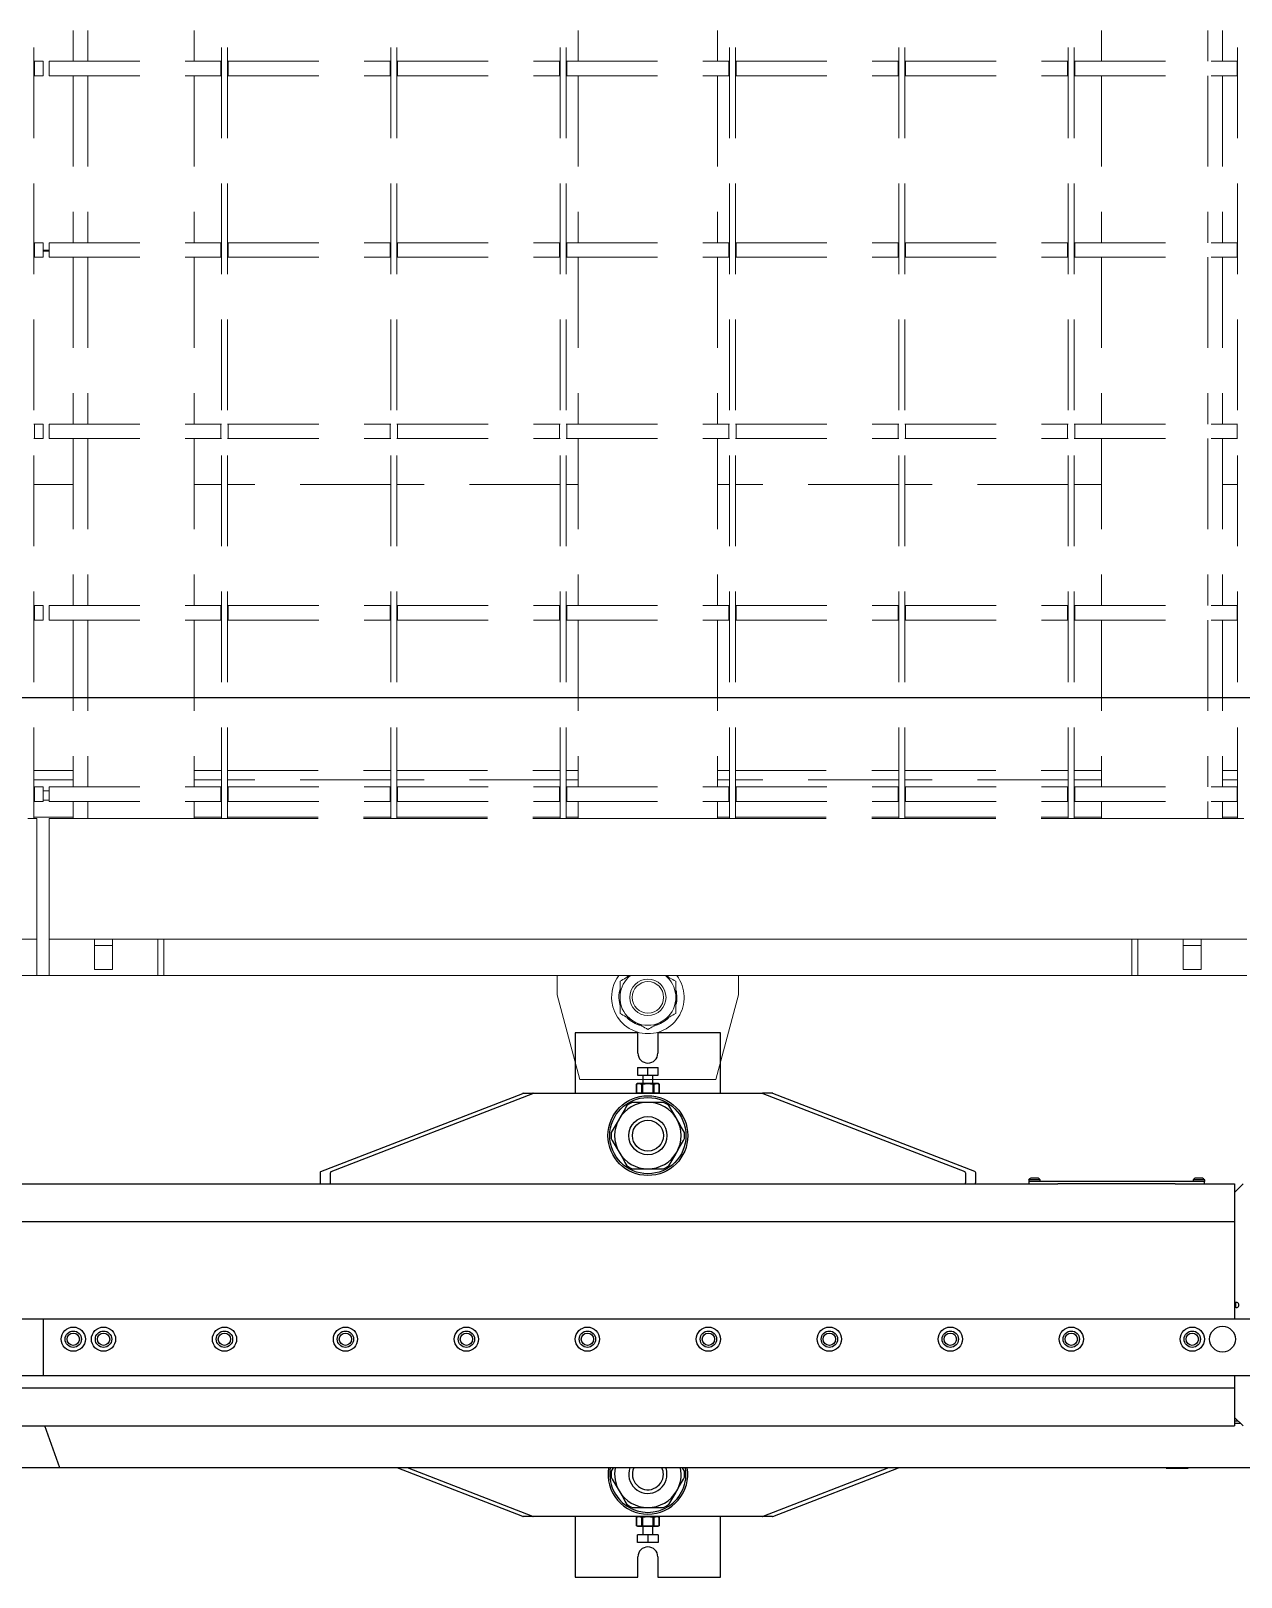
# Model space of a CAD drawing. Extents: x 28911 to 70911, y -59 to 29641.
# Drawn here: x 45763 to 46763, y 19035 to 20314 of the extents above; entities that cross this region are included whole.
import ezdxf

# ---------------------------------------------------------------- set-up
doc = ezdxf.new("R2010")
doc.units = 0
doc.header["$LTSCALE"] = 300
doc.header["$MEASUREMENT"] = 0
doc.linetypes.add('CONTINUA', pattern=[0])
doc.linetypes.add('HIDDEN', pattern=[0.375, 0.25, -0.125])
doc.layers.add('23 CONTINUA 0.35', color=4, linetype='Continuous', lineweight=35)
doc.layers.add('31 NASCOSTA 0.18', color=3, linetype='HIDDEN', lineweight=18)

# ---------------------------------------------------------------- blocks, each defined once
blk = doc.blocks.new('A$C46c43aaa')
at = {"layer": '31 NASCOSTA 0.18', "color": 253}
for p, q in [((-4007.5, -1600), (-4007.5, 1600)), ((-3852.5, -1600), (-3852.5, 1600)), ((-3847.5, -1600), (-3847.5, 1600)), ((-3712.5, -1600), (-3712.5, 1600)), ((-3707.5, -1600), (-3707.5, 1600)), ((-3572.5, -1600), (-3572.5, 1600)), ((-3567.5, -1600), (-3567.5, 1600)), ((-3432.5, -1600), (-3432.5, 1600)), ((-3427.5, -1600), (-3427.5, 1600)), ((-3292.5, -1600), (-3292.5, 1600)), ((-3287.5, -1600), (-3287.5, 1600)), ((-3152.5, -1600), (-3152.5, 1600)), ((-3147.5, -1600), (-3147.5, 1600)), ((-3012.5, -1600), (-3012.5, 1600)), ((-3975, -836), (-3975, -974)), ((-3963, -836), (-3963, -974)), ((-3875, -836), (-3875, -974)), ((-3557.5, -836), (-3557.5, -974)), ((-3442.5, -836), (-3442.5, -974)), ((-3125, -836), (-3125, -974)), ((-3037, -836), (-3037, -974)), ((-3025, -836), (-3025, -974)), ((-4007, -974), (-4007.5, -974)), ((-4007, -974), (-4000, -974)), ((-4007, -986), (-4007, -974)), ((-4000, -986), (-4000, -974)), ((-3995, -986), (-3995, -974)), ((-3995, -974), (-3853, -974)), ((-3853, -986), (-3853, -974)), ((-3852.5, -974), (-3853, -974)), ((-3847, -974), (-3847.5, -974)), ((-3847, -986), (-3847, -974)), ((-3847, -974), (-3713, -974)), ((-3713, -986), (-3713, -974)), ((-3712.5, -974), (-3713, -974)), ((-3707, -974), (-3707.5, -974)), ((-3707, -986), (-3707, -974)), ((-3707, -974), (-3573, -974)), ((-3573, -986), (-3573, -974)), ((-3572.5, -974), (-3573, -974)), ((-3567, -974), (-3567.5, -974)), ((-3567, -986), (-3567, -974)), ((-3567, -974), (-3433, -974)), ((-3433, -986), (-3433, -974)), ((-3432.5, -974), (-3433, -974)), ((-3427, -974), (-3427.5, -974)), ((-3427, -986), (-3427, -974)), ((-3427, -974), (-3293, -974)), ((-3293, -986), (-3293, -974)), ((-3292.5, -974), (-3293, -974)), ((-3287, -974), (-3287.5, -974)), ((-3287, -986), (-3287, -974)), ((-3287, -974), (-3153, -974)), ((-3153, -986), (-3153, -974)), ((-3152.5, -974), (-3153, -974)), ((-3147, -974), (-3147.5, -974)), ((-3147, -986), (-3147, -974)), ((-3147, -974), (-3013, -974)), ((-3013, -986), (-3013, -974)), ((-3012.5, -974), (-3013, -974)), ((-4007.5, -986), (-4007, -986)), ((-4007, -986), (-4000, -986)), ((-3995, -986), (-3853, -986)), ((-3975, -986), (-3975, -1124)), ((-3963, -986), (-3963, -1124)), ((-3875, -986), (-3875, -1124)), ((-3853, -986), (-3852.5, -986)), ((-3847.5, -986), (-3847, -986)), ((-3847, -986), (-3713, -986)), ((-3713, -986), (-3712.5, -986)), ((-3707.5, -986), (-3707, -986)), ((-3707, -986), (-3573, -986)), ((-3573, -986), (-3572.5, -986)), ((-3567.5, -986), (-3567, -986)), ((-3567, -986), (-3433, -986)), ((-3557.5, -986), (-3557.5, -1124)), ((-3442.5, -986), (-3442.5, -1124)), ((-3433, -986), (-3432.5, -986)), ((-3427.5, -986), (-3427, -986)), ((-3427, -986), (-3293, -986)), ((-3293, -986), (-3292.5, -986)), ((-3287.5, -986), (-3287, -986)), ((-3287, -986), (-3153, -986)), ((-3153, -986), (-3152.5, -986)), ((-3147.5, -986), (-3147, -986)), ((-3147, -986), (-3013, -986)), ((-3125, -986), (-3125, -1124)), ((-3037, -986), (-3037, -1124)), ((-3025, -986), (-3025, -1124)), ((-3013, -986), (-3012.5, -986)), ((-4007, -1124), (-4007.5, -1124)), ((-4007, -1136), (-4007, -1124)), ((-4007, -1124), (-4000, -1124)), ((-4000, -1136), (-4000, -1124)), ((-3995, -1136), (-3995, -1124)), ((-3995, -1124), (-3853, -1124)), ((-3853, -1136), (-3853, -1124)), ((-3852.5, -1124), (-3853, -1124)), ((-3847, -1124), (-3847.5, -1124)), ((-3847, -1136), (-3847, -1124)), ((-3847, -1124), (-3713, -1124)), ((-3713, -1136), (-3713, -1124)), ((-3712.5, -1124), (-3713, -1124)), ((-3707, -1124), (-3707.5, -1124)), ((-3707, -1136), (-3707, -1124)), ((-3707, -1124), (-3573, -1124)), ((-3573, -1136), (-3573, -1124)), ((-3572.5, -1124), (-3573, -1124)), ((-3567, -1124), (-3567.5, -1124)), ((-3567, -1136), (-3567, -1124)), ((-3567, -1124), (-3433, -1124)), ((-3433, -1136), (-3433, -1124)), ((-3432.5, -1124), (-3433, -1124)), ((-3427, -1124), (-3427.5, -1124)), ((-3427, -1136), (-3427, -1124)), ((-3427, -1124), (-3293, -1124)), ((-3293, -1136), (-3293, -1124)), ((-3292.5, -1124), (-3293, -1124)), ((-3287, -1124), (-3287.5, -1124)), ((-3287, -1136), (-3287, -1124)), ((-3287, -1124), (-3153, -1124)), ((-3153, -1136), (-3153, -1124)), ((-3152.5, -1124), (-3153, -1124)), ((-3147, -1124), (-3147.5, -1124)), ((-3147, -1136), (-3147, -1124)), ((-3147, -1124), (-3013, -1124)), ((-3013, -1136), (-3013, -1124)), ((-3012.5, -1124), (-3013, -1124)), ((-4007.5, -1136), (-4007, -1136)), ((-4007, -1136), (-4000, -1136)), ((-3995, -1130.3), (-4000, -1130.3)), ((-3995, -1130.5), (-4000, -1130.5)), ((-3995, -1131), (-4000, -1131)), ((-3995, -1136), (-3853, -1136)), ((-3975, -1136), (-3975, -1274)), ((-3963, -1136), (-3963, -1274)), ((-3875, -1136), (-3875, -1274)), ((-3853, -1136), (-3852.5, -1136)), ((-3847.5, -1136), (-3847, -1136)), ((-3847, -1136), (-3713, -1136)), ((-3713, -1136), (-3712.5, -1136)), ((-3707.5, -1136), (-3707, -1136)), ((-3707, -1136), (-3573, -1136)), ((-3573, -1136), (-3572.5, -1136)), ((-3567.5, -1136), (-3567, -1136)), ((-3567, -1136), (-3433, -1136)), ((-3557.5, -1136), (-3557.5, -1274)), ((-3442.5, -1136), (-3442.5, -1274)), ((-3433, -1136), (-3432.5, -1136)), ((-3427.5, -1136), (-3427, -1136)), ((-3427, -1136), (-3293, -1136)), ((-3293, -1136), (-3292.5, -1136)), ((-3287.5, -1136), (-3287, -1136)), ((-3287, -1136), (-3153, -1136)), ((-3153, -1136), (-3152.5, -1136)), ((-3147.5, -1136), (-3147, -1136)), ((-3147, -1136), (-3013, -1136)), ((-3125, -1136), (-3125, -1274)), ((-3037, -1136), (-3037, -1274)), ((-3025, -1136), (-3025, -1274)), ((-3013, -1136), (-3012.5, -1136)), ((-4007, -1274), (-4007.5, -1274)), ((-4007, -1274), (-4000, -1274)), ((-4007, -1286), (-4007, -1274)), ((-4000, -1286), (-4000, -1274)), ((-3995, -1286), (-3995, -1274)), ((-3995, -1274), (-3853, -1274)), ((-3853, -1286), (-3853, -1274)), ((-3852.5, -1274), (-3853, -1274)), ((-3847, -1274), (-3847.5, -1274)), ((-3847, -1286), (-3847, -1274)), ((-3847, -1274), (-3713, -1274)), ((-3713, -1286), (-3713, -1274)), ((-3712.5, -1274), (-3713, -1274)), ((-3707, -1274), (-3707.5, -1274)), ((-3707, -1286), (-3707, -1274)), ((-3707, -1274), (-3573, -1274)), ((-3573, -1286), (-3573, -1274)), ((-3572.5, -1274), (-3573, -1274)), ((-3567, -1274), (-3567.5, -1274)), ((-3567, -1286), (-3567, -1274)), ((-3567, -1274), (-3433, -1274)), ((-3433, -1286), (-3433, -1274)), ((-3432.5, -1274), (-3433, -1274)), ((-3427, -1274), (-3427.5, -1274)), ((-3427, -1286), (-3427, -1274)), ((-3427, -1274), (-3293, -1274)), ((-3293, -1286), (-3293, -1274)), ((-3292.5, -1274), (-3293, -1274)), ((-3287, -1274), (-3287.5, -1274)), ((-3287, -1286), (-3287, -1274)), ((-3287, -1274), (-3153, -1274)), ((-3153, -1286), (-3153, -1274)), ((-3152.5, -1274), (-3153, -1274)), ((-3147, -1274), (-3147.5, -1274)), ((-3147, -1286), (-3147, -1274)), ((-3147, -1274), (-3013, -1274)), ((-3013, -1286), (-3013, -1274)), ((-3012.5, -1274), (-3013, -1274)), ((-4007.5, -1286), (-4007, -1286)), ((-4007, -1286), (-4000, -1286)), ((-3995, -1286), (-3853, -1286)), ((-3975, -1286), (-3975, -1424)), ((-3963, -1286), (-3963, -1424)), ((-3875, -1286), (-3875, -1424)), ((-3853, -1286), (-3852.5, -1286)), ((-3847.5, -1286), (-3847, -1286)), ((-3847, -1286), (-3713, -1286)), ((-3713, -1286), (-3712.5, -1286)), ((-3707.5, -1286), (-3707, -1286)), ((-3707, -1286), (-3573, -1286)), ((-3573, -1286), (-3572.5, -1286)), ((-3567.5, -1286), (-3567, -1286)), ((-3567, -1286), (-3433, -1286)), ((-3557.5, -1286), (-3557.5, -1424)), ((-3442.5, -1286), (-3442.5, -1424)), ((-3433, -1286), (-3432.5, -1286)), ((-3427.5, -1286), (-3427, -1286)), ((-3427, -1286), (-3293, -1286)), ((-3293, -1286), (-3292.5, -1286)), ((-3287.5, -1286), (-3287, -1286)), ((-3287, -1286), (-3153, -1286)), ((-3153, -1286), (-3152.5, -1286)), ((-3147.5, -1286), (-3147, -1286)), ((-3147, -1286), (-3013, -1286)), ((-3125, -1286), (-3125, -1424)), ((-3037, -1286), (-3037, -1424)), ((-3025, -1286), (-3025, -1424)), ((-3013, -1286), (-3012.5, -1286)), ((-3975, -1324), (-4007.5, -1324)), ((-3852.5, -1324), (-3875, -1324)), ((-3712.5, -1324), (-3847.5, -1324)), ((-3572.5, -1324), (-3707.5, -1324)), ((-3557.5, -1324), (-3567.5, -1324)), ((-3432.5, -1324), (-3442.5, -1324)), ((-3292.5, -1324), (-3427.5, -1324)), ((-3152.5, -1324), (-3287.5, -1324)), ((-3125, -1324), (-3147.5, -1324)), ((-3012.5, -1324), (-3025, -1324)), ((-4007, -1424), (-4007.5, -1424)), ((-4007, -1424), (-4000, -1424)), ((-4007, -1436), (-4007, -1424)), ((-4000, -1436), (-4000, -1424)), ((-3995, -1436), (-3995, -1424)), ((-3995, -1424), (-3853, -1424)), ((-3853, -1436), (-3853, -1424)), ((-3852.5, -1424), (-3853, -1424)), ((-3847, -1424), (-3847.5, -1424)), ((-3847, -1436), (-3847, -1424)), ((-3847, -1424), (-3713, -1424)), ((-3713, -1436), (-3713, -1424)), ((-3712.5, -1424), (-3713, -1424)), ((-3707, -1424), (-3707.5, -1424)), ((-3707, -1436), (-3707, -1424)), ((-3707, -1424), (-3573, -1424)), ((-3573, -1436), (-3573, -1424)), ((-3572.5, -1424), (-3573, -1424)), ((-3567, -1424), (-3567.5, -1424)), ((-3567, -1436), (-3567, -1424)), ((-3567, -1424), (-3433, -1424)), ((-3433, -1436), (-3433, -1424)), ((-3432.5, -1424), (-3433, -1424)), ((-3427, -1424), (-3427.5, -1424)), ((-3427, -1436), (-3427, -1424)), ((-3427, -1424), (-3293, -1424)), ((-3293, -1436), (-3293, -1424)), ((-3292.5, -1424), (-3293, -1424)), ((-3287, -1424), (-3287.5, -1424)), ((-3287, -1436), (-3287, -1424)), ((-3287, -1424), (-3153, -1424)), ((-3153, -1436), (-3153, -1424)), ((-3152.5, -1424), (-3153, -1424)), ((-3147, -1424), (-3147.5, -1424)), ((-3147, -1436), (-3147, -1424)), ((-3147, -1424), (-3013, -1424)), ((-3013, -1436), (-3013, -1424)), ((-3012.5, -1424), (-3013, -1424)), ((-4007.5, -1436), (-4007, -1436)), ((-4007, -1436), (-4000, -1436)), ((-3995, -1436), (-3853, -1436)), ((-3975, -1436), (-3975, -1574)), ((-3963, -1436), (-3963, -1574)), ((-3875, -1436), (-3875, -1574)), ((-3853, -1436), (-3852.5, -1436)), ((-3847.5, -1436), (-3847, -1436)), ((-3847, -1436), (-3713, -1436)), ((-3713, -1436), (-3712.5, -1436)), ((-3707.5, -1436), (-3707, -1436)), ((-3707, -1436), (-3573, -1436)), ((-3573, -1436), (-3572.5, -1436)), ((-3567.5, -1436), (-3567, -1436)), ((-3567, -1436), (-3433, -1436)), ((-3557.5, -1436), (-3557.5, -1574)), ((-3442.5, -1436), (-3442.5, -1574)), ((-3433, -1436), (-3432.5, -1436)), ((-3427.5, -1436), (-3427, -1436)), ((-3427, -1436), (-3293, -1436)), ((-3293, -1436), (-3292.5, -1436)), ((-3287.5, -1436), (-3287, -1436)), ((-3287, -1436), (-3153, -1436)), ((-3153, -1436), (-3152.5, -1436)), ((-3147.5, -1436), (-3147, -1436)), ((-3147, -1436), (-3013, -1436)), ((-3125, -1436), (-3125, -1574)), ((-3037, -1436), (-3037, -1574)), ((-3025, -1436), (-3025, -1574)), ((-3013, -1436), (-3012.5, -1436)), ((-4007.5, -1560.3), (-3975, -1560.3)), ((-3975, -1568.1), (-4007.5, -1568.1)), ((-3875, -1560.3), (-3852.5, -1560.3)), ((-3852.5, -1568.1), (-3875, -1568.1)), ((-3847.5, -1560.3), (-3712.5, -1560.3)), ((-3712.5, -1568.1), (-3847.5, -1568.1)), ((-3707.5, -1560.3), (-3572.5, -1560.3)), ((-3572.5, -1568.1), (-3707.5, -1568.1)), ((-3567.5, -1560.3), (-3557.5, -1560.3)), ((-3557.5, -1568.1), (-3567.5, -1568.1)), ((-3442.5, -1560.3), (-3432.5, -1560.3)), ((-3432.5, -1568.1), (-3442.5, -1568.1)), ((-3427.5, -1560.3), (-3292.5, -1560.3)), ((-3292.5, -1568.1), (-3427.5, -1568.1)), ((-3287.5, -1560.3), (-3152.5, -1560.3)), ((-3152.5, -1568.1), (-3287.5, -1568.1)), ((-3147.5, -1560.3), (-3125, -1560.3)), ((-3125, -1568.1), (-3147.5, -1568.1)), ((-3025, -1560.3), (-3012.5, -1560.3)), ((-3012.5, -1568.1), (-3025, -1568.1)), ((-4007, -1574), (-4007.5, -1574)), ((-4007, -1574), (-4000, -1574)), ((-4007, -1586), (-4007, -1574)), ((-4000, -1586), (-4000, -1574)), ((-4000, -1577.2), (-3995, -1577.2)), ((-4000, -1585), (-3995, -1585)), ((-3995, -1586), (-3995, -1574)), ((-3995, -1574), (-3853, -1574)), ((-3853, -1586), (-3853, -1574)), ((-3852.5, -1574), (-3853, -1574)), ((-3847, -1574), (-3847.5, -1574)), ((-3847, -1586), (-3847, -1574)), ((-3847, -1574), (-3713, -1574)), ((-3713, -1586), (-3713, -1574)), ((-3712.5, -1574), (-3713, -1574)), ((-3707, -1574), (-3707.5, -1574)), ((-3707, -1586), (-3707, -1574)), ((-3707, -1574), (-3573, -1574)), ((-3573, -1586), (-3573, -1574)), ((-3572.5, -1574), (-3573, -1574)), ((-3567, -1574), (-3567.5, -1574)), ((-3567, -1586), (-3567, -1574)), ((-3567, -1574), (-3433, -1574)), ((-3433, -1586), (-3433, -1574)), ((-3432.5, -1574), (-3433, -1574)), ((-3427, -1574), (-3427.5, -1574)), ((-3427, -1586), (-3427, -1574)), ((-3427, -1574), (-3293, -1574)), ((-3293, -1586), (-3293, -1574)), ((-3292.5, -1574), (-3293, -1574)), ((-3287, -1574), (-3287.5, -1574)), ((-3287, -1586), (-3287, -1574)), ((-3287, -1574), (-3153, -1574)), ((-3153, -1586), (-3153, -1574)), ((-3152.5, -1574), (-3153, -1574)), ((-3147, -1574), (-3147.5, -1574)), ((-3147, -1586), (-3147, -1574)), ((-3147, -1574), (-3013, -1574)), ((-3013, -1586), (-3013, -1574)), ((-3012.5, -1574), (-3013, -1574)), ((-4007.5, -1586), (-4007, -1586)), ((-4007, -1586), (-4000, -1586)), ((-3995, -1586), (-3853, -1586)), ((-3975, -1586), (-3975, -1600)), ((-3963, -1586), (-3963, -1600)), ((-3875, -1586), (-3875, -1600)), ((-3853, -1586), (-3852.5, -1586)), ((-3847.5, -1586), (-3847, -1586)), ((-3847, -1586), (-3713, -1586)), ((-3713, -1586), (-3712.5, -1586)), ((-3707.5, -1586), (-3707, -1586)), ((-3707, -1586), (-3573, -1586)), ((-3573, -1586), (-3572.5, -1586)), ((-3567.5, -1586), (-3567, -1586)), ((-3567, -1586), (-3433, -1586)), ((-3557.5, -1586), (-3557.5, -1600)), ((-3442.5, -1586), (-3442.5, -1600)), ((-3433, -1586), (-3432.5, -1586)), ((-3427.5, -1586), (-3427, -1586)), ((-3427, -1586), (-3293, -1586)), ((-3293, -1586), (-3292.5, -1586)), ((-3287.5, -1586), (-3287, -1586)), ((-3287, -1586), (-3153, -1586)), ((-3153, -1586), (-3152.5, -1586)), ((-3147.5, -1586), (-3147, -1586)), ((-3147, -1586), (-3013, -1586)), ((-3125, -1586), (-3125, -1600)), ((-3037, -1586), (-3037, -1600)), ((-3025, -1586), (-3025, -1600)), ((-3013, -1586), (-3012.5, -1586)), ((-4007.5, -1600), (-4012.5, -1600)), ((-3975, -1599), (-4007.5, -1599)), ((-4007.5, -1600), (-4005, -1600)), ((-4005, -1607.1), (-4005, -1600)), ((-3995, -1600), (-3963, -1600)), ((-3995, -1607.1), (-3995, -1600)), ((-3963, -1600), (-3939.4, -1600)), ((-3939.4, -1600), (-3916.7, -1600)), ((-3916.7, -1600), (-3852.5, -1600)), ((-3875, -1599), (-3852.5, -1599)), ((-3847.5, -1600), (-3852.5, -1600)), ((-3847.5, -1599), (-3712.5, -1599)), ((-3847.5, -1600), (-3712.5, -1600)), ((-3707.5, -1600), (-3712.5, -1600)), ((-3707.5, -1599), (-3572.5, -1599)), ((-3707.5, -1600), (-3572.5, -1600)), ((-3567.5, -1600), (-3572.5, -1600)), ((-3567.5, -1599), (-3557.5, -1599)), ((-3567.5, -1600), (-3522.8, -1600)), ((-3477.2, -1600), (-3522.8, -1600)), ((-3477.2, -1600), (-3432.5, -1600)), ((-3442.5, -1599), (-3432.5, -1599)), ((-3427.5, -1600), (-3432.5, -1600)), ((-3427.5, -1599), (-3292.5, -1599)), ((-3427.5, -1600), (-3292.5, -1600)), ((-3287.5, -1600), (-3292.5, -1600)), ((-3287.5, -1599), (-3152.5, -1599)), ((-3287.5, -1600), (-3152.5, -1600)), ((-3147.5, -1600), (-3152.5, -1600)), ((-3147.5, -1599), (-3125, -1599)), ((-3147.5, -1600), (-3083.3, -1600)), ((-3060.6, -1600), (-3083.3, -1600)), ((-3037, -1600), (-3060.6, -1600)), ((-3037, -1600), (-3012.5, -1600)), ((-3012.5, -1599), (-3025, -1599)), ((-3007.5, -1600), (-3012.5, -1600))]:
    blk.add_line(p, q, dxfattribs=at)
at = {"layer": '31 NASCOSTA 0.18', "color": 7, "linetype": 'CONTINUA'}
for p, q in [((-4005, -1692.9), (-4005, -1607.1)), ((-3995, -1692.9), (-3995, -1607.1)), ((-4995, -1700), (-4005, -1700)), ((-4005, -1700), (-4005, -1692.9)), ((-4005, -1700), (-4005, -1730)), ((-3995, -1700), (-3995, -1692.9)), ((-3995, -1700), (-3005, -1700)), ((-3995, -1730), (-3995, -1700)), ((-3957.5, -1700), (-3942.5, -1700)), ((-3957.5, -1700), (-3957.5, -1705)), ((-3942.5, -1700), (-3942.5, -1705)), ((-3905, -1700), (-3905, -1730)), ((-3900, -1730), (-3900, -1700)), ((-3100, -1700), (-3100, -1730)), ((-3095, -1730), (-3095, -1700)), ((-3042.5, -1700), (-3057.5, -1700)), ((-3057.5, -1700), (-3057.5, -1705)), ((-3042.5, -1700), (-3042.5, -1705)), ((-3957.5, -1705), (-3942.5, -1705)), ((-3957.5, -1705), (-3957.5, -1725)), ((-3942.5, -1705), (-3942.5, -1725)), ((-3042.5, -1705), (-3057.5, -1705)), ((-3057.5, -1705), (-3057.5, -1725)), ((-3042.5, -1705), (-3042.5, -1725)), ((-3957.5, -1725), (-3942.5, -1725)), ((-3042.5, -1725), (-3057.5, -1725)), ((-4005, -1730), (-4095, -1730)), ((-4005, -1730), (-3995, -1730)), ((-3905, -1730), (-3995, -1730)), ((-3905, -1730), (-3900, -1730)), ((-3900, -1730), (-3100, -1730)), ((-3575, -1746), (-3575, -1730)), ((-3517.1, -1731.1), (-3515.9, -1730)), ((-3425, -1730), (-3425, -1746)), ((-3100, -1730), (-3095, -1730)), ((-3005, -1730), (-3095, -1730)), ((-3556.2, -1816), (-3575, -1746)), ((-3523, -1750.1), (-3523, -1745.9)), ((-3477, -1745.9), (-3477, -1750.1)), ((-3425, -1746), (-3443.8, -1816)), ((-3509.7, -1769), (-3513.3, -1766.9)), ((-3486.7, -1766.9), (-3490.3, -1769)), ((-3443.8, -1816), (-3556.2, -1816))]:
    blk.add_line(p, q, dxfattribs=at)
at = {"layer": '31 NASCOSTA 0.18', "color": 7, "linetype": 'CONTINUA', "flags": 128}
for points in [[(-3484.1, -1730), (-3483.1, -1731), (-3482.9, -1731.2)], [(-3523.2, -1754.3), (-3523.3, -1753.6), (-3523.8, -1750.7)]]:
    blk.add_lwpolyline(points, dxfattribs=at)
at = {"layer": '31 NASCOSTA 0.18', "color": 7, "linetype": 'CONTINUA'}
for radius in [15, 13]:
    blk.add_circle((-3500, -1748), radius, dxfattribs=at)
for radius, start, end in [(30, 143.1301, 186.4252), (30, 186.4252, 36.8699), (23.1, 128.7922, 174.8284), (23.1, 5.1716, 51.2078), (24, 164.8613, 186.4252), (23.1, 185.1716, 234.8284), (23.1, 305.1716, 354.8284), (24, 344.8616, 15.2291), (24, 224.4822, 256.3361), (23.1, 245.1716, 294.8284), (24, 283.4464, 315.352)]:
    blk.add_arc((-3500, -1748), radius, start, end, dxfattribs=at)
for points, knots in [([(-3514.8, -1730), (-3515.9, -1730.6), (-3518.7, -1732.2), (-3521.4, -1733.8), (-3523, -1734.7)], [0, 0, 0, 0, 0.403896, 1, 1, 1, 1]), ([(-3523, -1734.7), (-3523, -1736.5), (-3523, -1740.2), (-3523, -1744), (-3523, -1745.9)], [0, 0, 0, 0, 0.496994, 1, 1, 1, 1]), ([(-3477, -1734.7), (-3478.6, -1733.8), (-3481.3, -1732.3), (-3484, -1730.7), (-3485.2, -1730)], [0, 0, 0, 0, 0.588288, 1, 1, 1, 1]), ([(-3477, -1745.9), (-3477, -1744), (-3477, -1740.2), (-3477, -1736.6), (-3477, -1734.7)], [0, 0, 0, 0, 0.496394, 1, 1, 1, 1]), ([(-3523, -1750.1), (-3523, -1752), (-3523, -1755.8), (-3523, -1759.4), (-3523, -1761.3)], [0, 0, 0, 0, 0.496394, 1, 1, 1, 1]), ([(-3477, -1761.3), (-3477, -1759.5), (-3477, -1755.8), (-3477, -1752), (-3477, -1750.1)], [0, 0, 0, 0, 0.496994, 1, 1, 1, 1]), ([(-3523, -1761.3), (-3521.4, -1762.2), (-3518.2, -1764), (-3515, -1765.9), (-3513.3, -1766.9)], [0, 0, 0, 0, 0.496994, 1, 1, 1, 1]), ([(-3486.7, -1766.9), (-3485.1, -1765.9), (-3481.8, -1764), (-3478.6, -1762.2), (-3477, -1761.3)], [0, 0, 0, 0, 0.4963935, 1, 1, 1, 1]), ([(-3509.7, -1769), (-3508.1, -1769.9), (-3504.8, -1771.8), (-3501.6, -1773.6), (-3500, -1774.6)], [0, 0, 0, 0, 0.496394, 1, 1, 1, 1]), ([(-3500, -1774.6), (-3498.4, -1773.6), (-3495.2, -1771.8), (-3492, -1769.9), (-3490.3, -1769)], [0, 0, 0, 0, 0.4969936, 1, 1, 1, 1])]:
    blk.add_open_spline(points, degree=3, knots=knots, dxfattribs=at)
blk = doc.blocks.new('*U74')
at = {"color": 1, "linetype": 'CONTINUA', "ltscale": 5}
blk.add_line((-12000, -1500), (0, -1500), dxfattribs=at)
blk = doc.blocks.new('A$C32be2113')
at = {"color": 7, "linetype": 'Continuous', "lineweight": 25}
for p, q in [((-1560, 283.3), (-1560, 233.3)), ((-1508.2, 283.3), (-1560, 283.3)), ((-1508.2, 266.5), (-1508.2, 283.3)), ((-1491.8, 283.3), (-1491.8, 266.5)), ((-1440, 283.3), (-1491.8, 283.3)), ((-1440, 233.3), (-1440, 283.3)), ((-1508.5, 254.7), (-1508.5, 248.3)), ((-1508.5, 254.7), (-1500, 254.7)), ((-1508.5, 248.3), (-1500, 248.3)), ((-1504.1, 248.3), (-1504.1, 241.3)), ((-1500, 248.3), (-1500, 254.7)), ((-1500, 254.7), (-1491.5, 254.7)), ((-1500, 248.3), (-1491.5, 248.3)), ((-1495.9, 241.3), (-1495.9, 248.3)), ((-1491.5, 248.3), (-1491.5, 254.7)), ((-1770.4, 168.5), (-1603.4, 233.2)), ((-1761.9, 168.5), (-1595, 233.2)), ((-1603.1, 233.3), (-1594.7, 233.3)), ((-1594.7, 233.3), (-1549, 233.3)), ((-1549, 233.3), (-1540.6, 233.3)), ((-1540.6, 233.3), (-1459.4, 233.3)), ((-1508.5, 241.3), (-1509.4, 240.8)), ((-1509.4, 240.8), (-1507.4, 241.3)), ((-1509.4, 240.8), (-1509.4, 233.8)), ((-1509.4, 233.8), (-1509.4, 240.8)), ((-1509.4, 240.8), (-1509.4, 240.8)), ((-1509.4, 233.8), (-1508.5, 233.3)), ((-1507.4, 233.3), (-1509.4, 233.8)), ((-1509.4, 233.8), (-1509.4, 233.8)), ((-1507.4, 241.3), (-1508.5, 241.3)), ((-1507.4, 241.3), (-1505.3, 240.8)), ((-1500, 241.3), (-1507.4, 241.3)), ((-1505.3, 233.8), (-1507.4, 233.3)), ((-1505.3, 240.8), (-1505.3, 233.8)), ((-1505.3, 240.8), (-1504.1, 240.8)), ((-1505.3, 233.8), (-1504.1, 233.8)), ((-1504.1, 240.8), (-1500, 241.3)), ((-1504.1, 233.8), (-1504.1, 240.8)), ((-1500, 233.3), (-1504.1, 233.8)), ((-1500, 241.3), (-1495.9, 240.8)), ((-1492.6, 241.3), (-1500, 241.3)), ((-1495.9, 233.8), (-1500, 233.3)), ((-1495.9, 240.8), (-1495.9, 233.8)), ((-1495.9, 240.8), (-1494.7, 240.8)), ((-1495.9, 233.8), (-1494.7, 233.8)), ((-1494.7, 240.8), (-1492.6, 241.3)), ((-1494.7, 233.8), (-1494.7, 240.8)), ((-1492.6, 233.3), (-1494.7, 233.8)), ((-1492.6, 241.3), (-1490.6, 240.8)), ((-1491.5, 241.3), (-1492.6, 241.3)), ((-1490.6, 233.8), (-1492.6, 233.3)), ((-1490.6, 240.8), (-1491.5, 241.3)), ((-1491.5, 233.3), (-1490.6, 233.8)), ((-1490.6, 233.8), (-1490.6, 240.8)), ((-1490.6, 240.8), (-1490.6, 233.8)), ((-1490.6, 240.8), (-1490.6, 240.8)), ((-1490.6, 233.8), (-1490.6, 233.8)), ((-1459.4, 233.3), (-1451, 233.3)), ((-1451, 233.3), (-1405.3, 233.3)), ((-1396.9, 233.3), (-1405.3, 233.3)), ((-1405, 233.2), (-1238.1, 168.5)), ((-1229.6, 168.5), (-1396.6, 233.2)), ((-1771, 167.6), (-1771, 159.3)), ((-1762.5, 159.3), (-1762.5, 167.6)), ((-1237.5, 167.6), (-1237.5, 159.3)), ((-1229, 159.3), (-1229, 167.6)), ((-3824.3, 158.3), (-1175.7, 158.3)), ((-1185.2, 161.8), (-1185.2, 160.3)), ((-1175.8, 161.8), (-1185.2, 161.8)), ((-1185, 160.3), (-1185.2, 160.3)), ((-1185, 160.3), (-1185, 158.3)), ((-1161, 160.3), (-1185, 160.3)), ((-1175.8, 160.3), (-1175.8, 161.8)), ((-1175.7, 158.3), (-1161, 158.3)), ((-1064, 160.3), (-1161, 160.3)), ((-1064, 158.3), (-1161, 158.3)), ((-1040, 160.3), (-1064, 160.3)), ((-1064, 158.3), (-1049.3, 158.3)), ((-1049.3, 158.3), (-1015, 158.3)), ((-1049.2, 161.8), (-1049.2, 160.3)), ((-1039.7, 161.8), (-1049.2, 161.8)), ((-1039.7, 160.3), (-1040, 160.3)), ((-1040, 158.3), (-1040, 160.3)), ((-1039.7, 160.3), (-1039.7, 161.8)), ((-1015, 158.3), (-1015, 127.2)), ((-1008, 158.3), (-1015, 151.3)), ((-3985, 127.2), (-1015, 127.2)), ((-1015, 127.2), (-1015, 46.6)), ((-1014.2, 60.3), (-1014.2, 56.3)), ((-2000, 46.6), (-3000, 46.6)), ((-2000, 46.6), (-2000, 0)), ((0, 46.6), (-2000, 46.6)), ((-2000, 0), (0, 0)), ((-1015, -10.6), (-3985, -10.6)), ((-3000, 0), (-2000, 0)), ((-1015, 0), (-1015, -10.6)), ((-1015, -10.6), (-1015, -41.7)), ((-1015, -34.7), (-1008, -41.7)), ((-1015, -37.4), (-1012.3, -37.4)), ((-3985, -41.7), (-1015, -41.7)), ((-1986.2, -76.4), (-1998.5, -41.7)), ((-1015, -39.4), (-1010.3, -39.4)), ((-1986.2, -76.4), (-2986.2, -76.4)), ((13.8, -76.4), (-1986.2, -76.4)), ((-1603.4, -116.6), (-1707.3, -76.4)), ((-1595, -116.6), (-1698.8, -76.4)), ((-1528.7, -76.4), (-1530.3, -79.2)), ((-1469.7, -79.2), (-1471.3, -76.4)), ((-1301.2, -76.4), (-1405, -116.6)), ((-1396.6, -116.6), (-1292.7, -76.4)), ((-1071.5, -76.4), (-1071.7, -76.6)), ((-1071.7, -76.6), (-1071.7, -76.7)), ((-1053.3, -76.6), (-1071.7, -76.6)), ((-1071.7, -76.7), (-1053.3, -76.7)), ((-1062.9, -76.5), (-1062.9, -76.4)), ((-1062.1, -76.5), (-1062.9, -76.5)), ((-1062.1, -76.4), (-1062.1, -76.5)), ((-1053.3, -76.6), (-1053.5, -76.4)), ((-1053.3, -76.7), (-1053.3, -76.6)), ((-1594.7, -116.7), (-1603.1, -116.7)), ((-1549, -116.7), (-1594.7, -116.7)), ((-1560, -116.7), (-1560, -166.7)), ((-1540.6, -116.7), (-1549, -116.7)), ((-1459.4, -116.7), (-1540.6, -116.7)), ((-1508.5, -116.7), (-1509.4, -117.2)), ((-1509.4, -117.2), (-1507.4, -116.7)), ((-1509.4, -117.2), (-1509.4, -124.2)), ((-1509.4, -124.2), (-1509.4, -117.2)), ((-1509.4, -117.2), (-1509.4, -117.2)), ((-1509.4, -124.2), (-1508.5, -124.7)), ((-1507.4, -124.7), (-1509.4, -124.2)), ((-1509.4, -124.2), (-1509.4, -124.2)), ((-1508.5, -124.7), (-1507.4, -124.7)), ((-1507.4, -116.7), (-1505.3, -117.2)), ((-1505.3, -124.2), (-1507.4, -124.7)), ((-1507.4, -124.7), (-1500, -124.7)), ((-1504.1, -117.2), (-1505.3, -117.2)), ((-1505.3, -117.2), (-1505.3, -124.2)), ((-1504.1, -124.2), (-1505.3, -124.2)), ((-1504.1, -117.2), (-1500, -116.7)), ((-1504.1, -124.2), (-1504.1, -117.2)), ((-1500, -124.7), (-1504.1, -124.2)), ((-1504.1, -124.7), (-1504.1, -131.7)), ((-1500, -116.7), (-1495.9, -117.2)), ((-1495.9, -124.2), (-1500, -124.7)), ((-1500, -124.7), (-1492.6, -124.7)), ((-1495.9, -117.2), (-1495.9, -124.2)), ((-1494.7, -117.2), (-1495.9, -117.2)), ((-1494.7, -124.2), (-1495.9, -124.2)), ((-1495.9, -131.7), (-1495.9, -124.7)), ((-1494.7, -117.2), (-1492.6, -116.7)), ((-1494.7, -124.2), (-1494.7, -117.2)), ((-1492.6, -124.7), (-1494.7, -124.2)), ((-1492.6, -116.7), (-1490.6, -117.2)), ((-1490.6, -124.2), (-1492.6, -124.7)), ((-1492.6, -124.7), (-1491.5, -124.7)), ((-1490.6, -117.2), (-1491.5, -116.7)), ((-1491.5, -124.7), (-1490.6, -124.2)), ((-1490.6, -124.2), (-1490.6, -117.2)), ((-1490.6, -117.2), (-1490.6, -124.2)), ((-1490.6, -117.2), (-1490.6, -117.2)), ((-1490.6, -124.2), (-1490.6, -124.2)), ((-1451, -116.7), (-1459.4, -116.7)), ((-1405.3, -116.7), (-1451, -116.7)), ((-1440, -166.7), (-1440, -116.7)), ((-1396.9, -116.7), (-1405.3, -116.7)), ((-1508.5, -138.1), (-1508.5, -131.7)), ((-1500, -131.7), (-1508.5, -131.7)), ((-1500, -138.1), (-1508.5, -138.1)), ((-1500, -131.7), (-1500, -138.1)), ((-1491.5, -131.7), (-1500, -131.7)), ((-1491.5, -138.1), (-1500, -138.1)), ((-1491.5, -131.7), (-1491.5, -138.1)), ((-1508.2, -166.7), (-1508.2, -150)), ((-1491.8, -150), (-1491.8, -166.7)), ((-1560, -166.7), (-1508.2, -166.7)), ((-1491.8, -166.7), (-1440, -166.7))]:
    blk.add_line(p, q, dxfattribs=at)
for centre, radius in [((-1500, 198.3), 33), ((-1500, 198.3), 31.5), ((-1500, 198.3), 15.8), ((-1500, 198.3), 15.8), ((-1500, 198.3), 12.8), ((-1975, 30), 10), ((-1950, 30), 10), ((-1850, 30), 10), ((-1750, 30), 10), ((-1650, 30), 10), ((-1550, 30), 10), ((-1450, 30), 10), ((-1350, 30), 10), ((-1250, 30), 10), ((-1150, 30), 10), ((-1050, 30), 10), ((-1025, 30), 10.7), ((-1975, 30), 6.75), ((-1975, 30), 5.1), ((-1950, 30), 6.75), ((-1950, 30), 5.1), ((-1850, 30), 6.75), ((-1850, 30), 5.1), ((-1750, 30), 6.75), ((-1750, 30), 5.1), ((-1650, 30), 6.75), ((-1650, 30), 5.1), ((-1550, 30), 6.75), ((-1550, 30), 5.1), ((-1450, 30), 6.75), ((-1450, 30), 5.1), ((-1350, 30), 6.75), ((-1350, 30), 5.1), ((-1250, 30), 6.75), ((-1250, 30), 5.1), ((-1150, 30), 6.75), ((-1150, 30), 5.1), ((-1050, 30), 6.75), ((-1050, 30), 5.1)]:
    blk.add_circle(centre, radius, dxfattribs=at)
for centre, radius, start, end in [((-1500, 266.5), 8.25, 180, 0), ((-1603.1, 232.5), 0.83, 90.0509, 111.2656), ((-1594.7, 232.5), 0.83, 90.0509, 111.2656), ((-1405.3, 232.5), 0.83, 68.7344, 89.9491), ((-1396.9, 232.5), 0.83, 68.7344, 89.9491), ((-1500, 198.3), 27.5, 90, 150), ((-1500, 198.3), 30.4, 115.2098, 124.7902), ((-1500, 198.3), 27.5, 30, 90), ((-1500, 198.3), 30.4, 55.2098, 64.7902), ((-1500, 198.3), 27.5, 150, 210), ((-1500, 198.3), 27.5, 330, 30), ((-1500, 198.3), 30.4, 175.2098, 184.7902), ((-1500, 198.3), 30.4, 355.2098, 4.7902), ((-1500, 198.3), 27.5, 210, 270), ((-1500, 198.3), 27.5, 270, 330), ((-1770, 167.6), 0.998, 113.1168, 181.4669), ((-1761.5, 167.6), 0.998, 113.1168, 181.4669), ((-1500, 198.3), 30.4, 235.2098, 244.7902), ((-1500, 198.3), 30.4, 295.2098, 304.7902), ((-1238.5, 167.6), 0.998, 358.5331, 66.8832), ((-1230, 167.6), 0.998, 358.5331, 66.8832), ((-1770, 159.3), 0.957, 177.3247, 267.0479), ((-1761.6, 159.3), 0.957, 177.3247, 267.0479), ((-1238.4, 159.3), 0.957, 272.9521, 2.6753), ((-1230, 159.3), 0.957, 272.9521, 2.6753), ((-1180.5, 157), 6.75, 116.3541, 134.7), ((-1180.5, 157), 6.75, 45.3, 63.6648), ((-1044.5, 157), 6.75, 116.3541, 134.7), ((-1044.5, 157), 6.75, 45.3, 63.6648), ((-1013.5, 58.3), 2.1, 249.0752, 110.9248), ((-1500, -81.7), 33, 170.7579, 270), ((-1500, -81.7), 31.5, 170.3137, 9.6863), ((-1500, -81.7), 27.5, 168.888, 210), ((-1500, -81.7), 15.8, 160.4456, 0), ((-1500, -81.7), 15.8, 160.4392, 0), ((-1500, -81.7), 12.8, 155.6006, 0), ((-1500, -81.7), 33, 270, 9.2421), ((-1500, -81.7), 12.8, 0, 24.3994), ((-1500, -81.7), 15.8, 0, 19.5544), ((-1500, -81.7), 15.8, 0, 19.5608), ((-1500, -81.7), 27.5, 330, 11.112), ((-1500, -81.7), 30.4, 175.2098, 184.7902), ((-1500, -81.7), 30.4, 355.2098, 4.7902), ((-1500, -81.7), 27.5, 210, 270), ((-1500, -81.7), 27.5, 270, 330), ((-1500, -81.7), 30.4, 235.2098, 244.7902), ((-1500, -81.7), 30.4, 295.2098, 304.7902), ((-1603.1, -115.9), 0.83, 248.7344, 269.9491), ((-1594.7, -115.9), 0.83, 248.7344, 269.9491), ((-1405.3, -115.9), 0.83, 270.0509, 291.2656), ((-1396.9, -115.9), 0.83, 270.0509, 291.2656), ((-1500, -150), 8.25, 0, 180)]:
    blk.add_arc(centre, radius, start, end, dxfattribs=at)
for points, knots in [([(-1517.3, 223.3), (-1518.4, 221.4), (-1520.5, 217.7), (-1522.7, 214), (-1523.8, 212)], [0, 0, 0, 0, 0.49656, 1, 1, 1, 1]), ([(-1500, 225.8), (-1502.2, 225.8), (-1506.5, 225.8), (-1510.8, 225.8), (-1512.9, 225.8)], [0, 0, 0, 0, 0.496074, 1, 1, 1, 1]), ([(-1487.1, 225.8), (-1489.2, 225.8), (-1493.4, 225.8), (-1497.8, 225.8), (-1500, 225.8)], [0, 0, 0, 0, 0.4965601, 1, 1, 1, 1]), ([(-1476.2, 212), (-1477.3, 213.9), (-1479.5, 217.7), (-1481.6, 221.4), (-1482.7, 223.3)], [0, 0, 0, 0, 0.496074, 1, 1, 1, 1]), ([(-1523.8, 212), (-1524.9, 210.2), (-1527.1, 206.4), (-1529.2, 202.7), (-1530.3, 200.8)], [0, 0, 0, 0, 0.496074, 1, 1, 1, 1]), ([(-1469.7, 200.8), (-1470.8, 202.7), (-1472.9, 206.4), (-1475.1, 210.1), (-1476.2, 212)], [0, 0, 0, 0, 0.49656, 1, 1, 1, 1]), ([(-1530.3, 195.8), (-1529.2, 193.9), (-1527.1, 190.2), (-1524.9, 186.5), (-1523.8, 184.5)], [0, 0, 0, 0, 0.49656, 1, 1, 1, 1]), ([(-1476.2, 184.5), (-1475.1, 186.4), (-1472.9, 190.2), (-1470.8, 193.9), (-1469.7, 195.8)], [0, 0, 0, 0, 0.4960735, 1, 1, 1, 1]), ([(-1523.8, 184.5), (-1522.7, 182.7), (-1520.5, 178.9), (-1518.4, 175.2), (-1517.3, 173.3)], [0, 0, 0, 0, 0.4960735, 1, 1, 1, 1]), ([(-1482.7, 173.3), (-1481.6, 175.2), (-1479.5, 178.9), (-1477.3, 182.6), (-1476.2, 184.5)], [0, 0, 0, 0, 0.49656, 1, 1, 1, 1]), ([(-1512.9, 170.8), (-1510.8, 170.8), (-1506.6, 170.8), (-1502.2, 170.8), (-1500, 170.8)], [0, 0, 0, 0, 0.4965601, 1, 1, 1, 1]), ([(-1500, 170.8), (-1497.8, 170.8), (-1493.5, 170.8), (-1489.2, 170.8), (-1487.1, 170.8)], [0, 0, 0, 0, 0.496074, 1, 1, 1, 1]), ([(-1177.5, 163), (-1177.5, 163), (-1177.6, 163), (-1178.1, 163), (-1178.9, 163), (-1179.8, 163), (-1180.9, 163), (-1181.8, 163), (-1182.7, 163), (-1183.3, 163), (-1183.5, 163), (-1183.5, 163), (-1183.5, 163), (-1183.5, 163)], [0, 0, 0, 0, 0.107332, 0.214664, 0.321997, 0.429329, 0.536661, 0.643993, 0.751325, 0.858658, 0.96599, 0.999625, 1, 1, 1, 1]), ([(-1041.5, 163), (-1041.5, 163), (-1041.6, 163), (-1042.1, 163), (-1042.9, 163), (-1043.8, 163), (-1044.9, 163), (-1045.8, 163), (-1046.7, 163), (-1047.3, 163), (-1047.5, 163), (-1047.5, 163), (-1047.5, 163), (-1047.5, 163)], [0, 0, 0, 0, 0.1073322, 0.2146644, 0.3219966, 0.4293288, 0.536661, 0.6439932, 0.7513254, 0.8586576, 0.9659898, 0.9996252, 1, 1, 1, 1]), ([(-1014.2, 60.3), (-1014.4, 59.9), (-1014.7, 59.2), (-1014.8, 58.2), (-1014.6, 57.2), (-1014.4, 56.7), (-1014.2, 56.3)], [0, 0, 0, 0, 0.323931, 0.527338, 0.730871, 1, 1, 1, 1]), ([(-1530.3, -84.2), (-1529.2, -86.1), (-1527.1, -89.8), (-1524.9, -93.5), (-1523.8, -95.5)], [0, 0, 0, 0, 0.4965601, 1, 1, 1, 1]), ([(-1476.2, -95.5), (-1475.1, -93.6), (-1472.9, -89.8), (-1470.8, -86.1), (-1469.7, -84.2)], [0, 0, 0, 0, 0.496074, 1, 1, 1, 1]), ([(-1523.8, -95.5), (-1522.7, -97.3), (-1520.5, -101.1), (-1518.4, -104.8), (-1517.3, -106.7)], [0, 0, 0, 0, 0.496074, 1, 1, 1, 1]), ([(-1482.7, -106.7), (-1481.6, -104.8), (-1479.5, -101.1), (-1477.3, -97.4), (-1476.2, -95.5)], [0, 0, 0, 0, 0.49656, 1, 1, 1, 1]), ([(-1512.9, -109.2), (-1510.8, -109.2), (-1506.6, -109.2), (-1502.2, -109.2), (-1500, -109.2)], [0, 0, 0, 0, 0.49656, 1, 1, 1, 1]), ([(-1500, -109.2), (-1497.8, -109.2), (-1493.5, -109.2), (-1489.2, -109.2), (-1487.1, -109.2)], [0, 0, 0, 0, 0.496074, 1, 1, 1, 1])]:
    blk.add_open_spline(points, degree=3, knots=knots, dxfattribs=at)

msp = doc.modelspace()

# ---------------------------------------------------------------- block references
at = {"color": 8, "ltscale": 50}
msp.add_blockref('A$C32be2113', (47772.732, 19202.089), dxfattribs=at)
at = {"ltscale": 50}
msp.add_blockref('*U74', (56272.732, 21262.689), dxfattribs=at)
at = {"layer": '23 CONTINUA 0.35'}
msp.add_blockref('A$C46c43aaa', (49772.732, 21262.689), dxfattribs=at)

doc.saveas('drawing.dxf')
